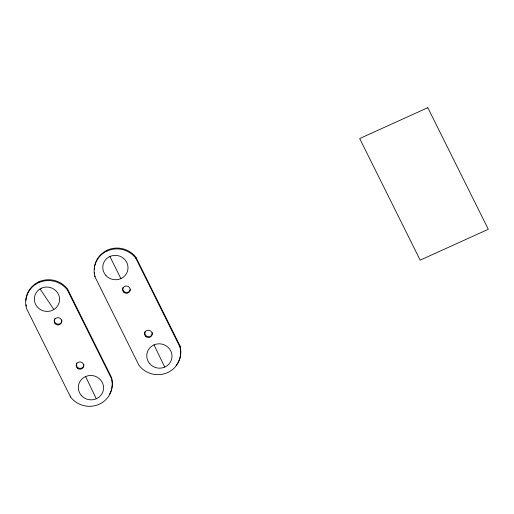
<?xml version="1.0" encoding="UTF-8"?>
<svg xmlns="http://www.w3.org/2000/svg" width="514" height="514" viewBox="0 0 514 514"><rect width="100%" height="100%" fill="white"/><g stroke="black" fill="none" stroke-linecap="round" stroke-linejoin="round"><path stroke-width="0.77" d="M25.906 300.337A23.124 22.275 12.2 0 1 42.45 280.541A23.124 22.275 12.2 0 1 67.578 289.138L111.564 377.578L111.384 378.407A23.124 22.275 12.2 0 1 99.189 404.248A23.124 22.275 12.2 0 1 70.502 396.924L26.516 308.484A23.124 22.275 12.2 0 1 38.711 282.642L38.891 281.813M111.384 378.407L67.398 289.967L67.578 289.138M94.313 269.407A23.124 22.275 12.2 0 1 110.516 248.975A23.124 22.275 12.2 0 1 136.011 257.469L180.003 345.909L179.823 346.738A23.124 22.275 12.2 0 1 167.628 372.579A23.124 22.275 12.2 0 1 138.941 365.255L94.955 276.815L95.135 275.986M70.502 396.924L70.681 396.088M94.955 276.815A23.124 22.275 12.2 0 1 107.15 250.973L107.33 250.145M179.823 346.738L135.837 258.304L136.011 257.469M40.086 289.029L53.829 309.428M109.9 256.505L120.893 278.614M154.027 344.881L164.737 367.112M85.587 376.544L96.298 398.78M38.711 282.642A23.124 22.275 12.2 0 1 67.398 289.967M107.15 250.973A23.124 22.275 12.2 0 1 135.837 258.304M26.342 306.216A23.124 22.275 12.2 0 1 26.079 304.751M111.564 377.578A23.124 22.275 12.2 0 1 109.296 394.656M94.634 273.821A23.124 22.275 12.2 0 1 94.428 272.349M178.454 361.695A23.124 22.275 12.2 0 1 176.032 365.409M180.003 345.909A23.124 22.275 12.2 0 1 178.776 361.034M152.298 332.532A3.791 3.649 12.2 0 1 148.18 336.689A3.791 3.649 12.2 0 1 145.025 331.703M130.344 289.157A3.791 3.649 12.2 0 1 125.808 292.408A3.791 3.649 12.2 0 1 122.994 287.583M83.91 364.689A3.791 3.649 12.2 0 1 79.24 368.268A3.791 3.649 12.2 0 1 76.804 362.929M61.847 319.875A3.791 3.649 12.2 0 1 57.369 324.077A3.791 3.649 12.2 0 1 54.998 318.404M41.461 288.174L38.704 289.877A12.638 12.169 12.2 0 0 36.417 305.766A12.638 12.169 12.2 0 0 52.454 310.283L55.204 308.573A12.638 12.169 12.2 0 0 57.497 292.684A12.638 12.169 12.2 0 0 41.461 288.174M427.821 107.683L359.691 138.536L420.169 260.135L488.3 229.283L427.821 107.683M81.296 395.375A12.638 12.169 12.2 0 0 102.806 391.983A12.638 12.169 12.2 0 0 88.723 375.631A12.638 12.169 12.2 0 0 81.296 395.375M77.338 368.165A3.791 3.649 12.2 0 0 83.628 366.469A3.791 3.649 12.2 0 0 78.873 362.029A3.791 3.649 12.2 0 0 77.338 368.165M55.088 323.685A3.791 3.649 12.2 0 0 61.526 322.593A3.791 3.649 12.2 0 0 57.24 317.736A3.791 3.649 12.2 0 0 55.088 323.685M149.735 363.706A12.638 12.169 12.2 0 0 171.246 360.32A12.638 12.169 12.2 0 0 157.162 343.962A12.638 12.169 12.2 0 0 149.735 363.706M105.852 275.388A12.638 12.169 12.2 0 0 127.311 271.739A12.638 12.169 12.2 0 0 113.022 255.548A12.638 12.169 12.2 0 0 105.852 275.388M123.527 292.016A3.791 3.649 12.2 0 0 129.965 290.924A3.791 3.649 12.2 0 0 125.679 286.067A3.791 3.649 12.2 0 0 123.527 292.016M145.449 336.15A3.791 3.649 12.2 0 0 151.919 335.244A3.791 3.649 12.2 0 0 147.781 330.264A3.791 3.649 12.2 0 0 145.449 336.15"/></g></svg>
